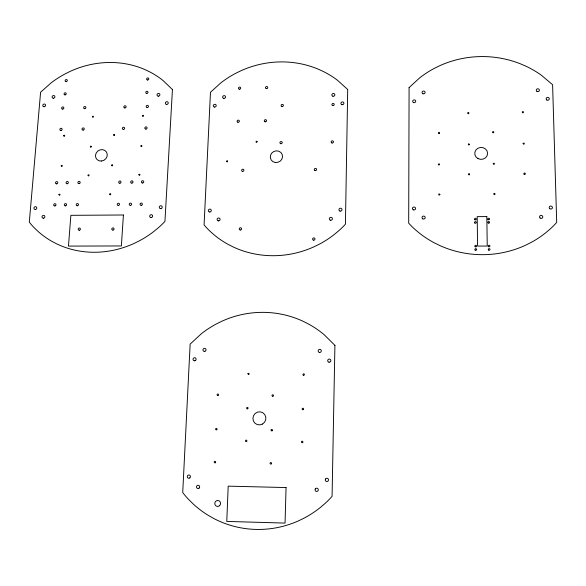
<?xml version="1.0" encoding="UTF-8"?>
<svg xmlns="http://www.w3.org/2000/svg" width="586" height="586" viewBox="0 0 586 586"><rect width="100%" height="100%" fill="white"/><g stroke="black" fill="none" stroke-linecap="round" stroke-linejoin="round"><path stroke-width="0.88" d="M409.087 87.614L408.691 223.156A73.309 68.804 -0.8 0 0 417.357 231.404L419.627 233.301A97.371 90.889 0 0 0 434.863 243.131L440.364 245.79A97.371 90.889 0 0 0 524.822 245.571L530.359 242.853A97.371 90.889 0 0 0 545.705 232.796L547.983 230.855A73.873 69.045 2.3 0 0 556.7 222.394L552.598 84.714L541.405 75.257A96.998 90.2 -0.9 0 0 526.147 66.306L520.705 63.933A96.998 90.2 -0.9 0 0 439.639 65.757L434.373 68.342A96.998 90.2 -0.9 0 0 419.708 77.843L409.087 87.614M347.71 89.504L345.425 224.182A71.06 67.038 -20.4 0 1 336.73 232.444L334.467 234.341A93.841 88.105 -21.7 0 1 319.37 244.172L313.957 246.823A93.841 88.105 -21.7 0 1 233.331 247.028L228.188 244.428A93.841 88.105 -21.7 0 1 214.08 234.818L211.993 232.964A70.76 66.592 -24.1 0 1 204.082 224.892L210.477 92.266L221.061 82.699A93.504 87.439 -21.2 0 1 235.499 73.411L240.648 70.884A93.504 87.439 -21.2 0 1 318.183 69.141L323.274 71.463A93.504 87.439 -21.2 0 1 337.448 80.238L347.71 89.504M334.914 345.344L332.079 496.32A75.872 74.422 -71.3 0 1 322.849 505.33L320.454 507.388A100.03 97.877 -64 0 1 304.449 517.943L298.721 520.749A100.03 97.877 -64 0 1 213.502 518.346L208.081 515.255A100.03 97.877 -64 0 1 193.226 504.004L191.036 501.85A75.719 73.704 -67.1 0 1 182.722 492.533L190.142 344.114L201.342 333.756A99.408 97.327 -58.1 0 1 216.6 323.816L222.043 321.15A99.408 97.327 -58.1 0 1 303.819 321.626L309.181 324.388A99.408 97.327 -58.1 0 1 324.109 334.65L334.914 345.344M286.056 487.559L285.052 523.086L226.767 521.423L228.196 486.146L286.056 487.559M172.445 89.533L164.937 221.383A69.683 64.211 -35.6 0 1 156.264 229.47L154.023 231.331A92.068 84.377 -35.6 0 1 139.153 240.949L133.857 243.549A92.068 84.377 -35.6 0 1 56.505 243.783L51.678 241.234A92.068 84.377 -35.6 0 1 38.508 231.836L36.581 230.02A69.514 63.684 -37.3 0 1 29.3 222.131L40.595 92.236L51.129 82.868A91.694 83.798 -34.6 0 1 65.354 73.763L70.401 71.28A91.694 83.798 -34.6 0 1 144.91 69.58L149.701 71.858A91.694 83.798 -34.6 0 1 162.959 80.458L172.445 89.533M123.419 214.996L121.368 245.952L68.467 246.098L70.869 215.326L123.419 214.996M522.287 112.065C523.254 114.607 524.375 110.212 522.287 112.065M523.1 143.467C524.067 146.046 525.21 141.6 523.1 143.467M493.229 163.633C494.174 166.226 495.338 161.758 493.229 163.633M493.822 193.878C494.774 196.508 495.954 191.988 493.822 193.878M492.621 132.048C493.566 134.604 494.716 130.195 492.621 132.048M469.489 144.383C467.95 146.676 467.899 142.134 469.489 144.383M468.434 174.13C469.364 176.723 470.551 172.255 468.434 174.13M467.753 113.003C468.675 115.53 469.826 111.164 467.753 113.003M439.896 194.501C438.343 196.83 438.313 192.201 439.896 194.501M439.603 133.022C438.072 135.3 438.035 130.788 439.603 133.022M438.321 164.27C439.229 166.842 440.423 162.41 438.321 164.27M247.937 373.707C248.728 376.468 250.134 371.788 247.937 373.707M257.173 141.768C255.635 144.01 255.73 139.585 257.173 141.768M226.577 161.165C227.339 163.67 228.643 159.355 226.577 161.165M141.915 145.98C140.369 148.192 140.552 143.826 141.915 145.98M138.889 174.635C139.6 177.126 140.948 172.841 138.889 174.635M142.427 115.742C143.138 118.16 144.456 113.977 142.427 115.742M109.685 194.098C110.373 196.603 111.75 192.303 109.685 194.098M113.611 134.883C114.299 137.314 115.647 133.117 113.611 134.883M111.596 165.142C112.285 167.611 113.647 163.355 111.596 165.142M91.401 146.698C89.856 148.888 90.076 144.559 91.401 146.698M88.025 175.192C88.698 177.661 90.076 173.405 88.025 175.192M92.354 116.621C93.028 119.024 94.375 114.863 92.354 116.621M58.93 194.537C59.589 197.021 60.988 192.75 58.93 194.537M63.647 135.652C64.306 138.069 65.676 133.901 63.647 135.652M61.215 165.743C61.874 168.197 63.259 163.97 61.215 165.743M486.82 216.586L477.202 216.644L477.568 246.076L487.244 246.054L486.82 216.586M53.502 98.228A1.45 1.304 -34.6 0 0 54.718 96.089A1.45 1.304 -34.6 0 0 52.286 96.331A1.45 1.304 -34.6 0 0 53.502 98.228M44.214 106.718A1.45 1.304 -35.4 0 0 45.378 104.557A1.45 1.304 -35.4 0 0 42.946 104.85A1.45 1.304 -35.4 0 0 44.214 106.718M35.504 209.48A1.494 1.362 -41.3 0 0 36.522 207.158A1.494 1.362 -41.3 0 0 34.047 207.627A1.494 1.362 -41.3 0 0 35.504 209.48M43.65 218.168A1.494 1.37 -41.5 0 0 44.565 215.802A1.494 1.37 -41.5 0 0 42.097 216.38A1.494 1.37 -41.5 0 0 43.65 218.168M151.21 217.56A1.509 1.406 -35.8 0 0 152.433 215.296A1.509 1.406 -35.8 0 0 149.877 215.516A1.509 1.406 -35.8 0 0 151.21 217.56M160.82 208.631A1.509 1.406 -34.5 0 0 162 206.353A1.509 1.406 -34.5 0 0 159.451 206.616A1.509 1.406 -34.5 0 0 160.82 208.631M166.71 104.425A1.472 1.34 -28.6 0 0 168.094 102.352A1.472 1.34 -28.6 0 0 165.604 102.374A1.472 1.34 -28.6 0 0 166.71 104.425M158.352 96.163A1.465 1.333 -28.8 0 0 159.751 94.104A1.465 1.333 -28.8 0 0 157.275 94.112A1.465 1.333 -28.8 0 0 158.352 96.163M147.196 107.531A1.165 1.062 -30 0 0 148.346 105.912A1.165 1.062 -30 0 0 146.375 105.876A1.165 1.062 -30 0 0 147.196 107.531M145.921 129.088A1.172 1.077 -31 0 0 146.976 127.404A1.172 1.077 -31 0 0 144.991 127.477A1.172 1.077 -31 0 0 145.921 129.088M124.884 107.941A1.165 1.062 -31.3 0 0 125.968 106.286A1.165 1.062 -31.3 0 0 123.998 106.337A1.165 1.062 -31.3 0 0 124.884 107.941M123.492 129.447A1.172 1.069 -32.4 0 0 124.488 127.733A1.172 1.069 -32.4 0 0 122.511 127.88A1.172 1.069 -32.4 0 0 123.492 129.447M84.736 108.688A1.157 1.047 -33.6 0 0 85.768 107.004A1.157 1.047 -33.6 0 0 83.813 107.121A1.157 1.047 -33.6 0 0 84.736 108.688M83.139 130.092A1.165 1.055 -34.6 0 0 84.113 128.371A1.165 1.055 -34.6 0 0 82.15 128.554A1.165 1.055 -34.6 0 0 83.139 130.092M62.717 109.091A1.157 1.04 -34.6 0 0 63.713 107.399A1.157 1.04 -34.6 0 0 61.772 107.553A1.157 1.04 -34.6 0 0 62.717 109.091M61.032 130.444A1.165 1.055 -35.7 0 0 61.948 128.7A1.165 1.055 -35.7 0 0 59.999 128.942A1.165 1.055 -35.7 0 0 61.032 130.444M142.588 183A1.187 1.099 -34.1 0 0 143.607 181.25A1.187 1.099 -34.1 0 0 141.592 181.374A1.187 1.099 -34.1 0 0 142.588 183M141.255 205.312A1.194 1.113 -35.6 0 0 142.186 203.496A1.194 1.113 -35.6 0 0 140.171 203.723A1.194 1.113 -35.6 0 0 141.255 205.312M119.874 183.228A1.187 1.091 -35.5 0 0 120.87 181.47A1.187 1.091 -35.5 0 0 118.87 181.616A1.187 1.091 -35.5 0 0 119.874 183.228M79.11 183.623A1.179 1.084 -37.8 0 0 79.982 181.814A1.179 1.084 -37.8 0 0 78.004 182.107A1.179 1.084 -37.8 0 0 79.11 183.623M56.71 183.843A1.179 1.077 -38.8 0 0 57.582 182.034A1.179 1.077 -38.8 0 0 55.611 182.334A1.179 1.077 -38.8 0 0 56.71 183.843M54.974 205.928A1.187 1.084 -40.3 0 0 55.743 204.067A1.187 1.084 -40.3 0 0 53.78 204.477A1.187 1.084 -40.3 0 0 54.974 205.928M77.403 205.752A1.165 1.069 -39.3 0 0 78.275 203.972A1.165 1.069 -39.3 0 0 76.327 204.243A1.165 1.069 -39.3 0 0 77.403 205.752M118.46 205.444A1.165 1.084 -37.1 0 0 119.302 203.65A1.165 1.084 -37.1 0 0 117.339 203.943A1.165 1.084 -37.1 0 0 118.46 205.444M131.894 183.11A1.194 1.106 -34.8 0 0 132.832 181.308A1.194 1.106 -34.8 0 0 130.81 181.535A1.194 1.106 -34.8 0 0 131.894 183.11M130.436 205.4A1.201 1.113 -36.3 0 0 131.396 203.584A1.201 1.113 -36.3 0 0 129.367 203.789A1.201 1.113 -36.3 0 0 130.436 205.4M67.265 183.748A1.187 1.084 -38.4 0 0 68.166 181.938A1.187 1.084 -38.4 0 0 66.174 182.209A1.187 1.084 -38.4 0 0 67.265 183.748M65.551 205.862A1.194 1.099 -39.8 0 0 66.394 204.009A1.194 1.099 -39.8 0 0 64.401 204.353A1.194 1.099 -39.8 0 0 65.551 205.862M147.628 80.004A1.121 1.018 -28.9 0 0 148.712 78.443A1.121 1.018 -28.9 0 0 146.815 78.443A1.121 1.018 -28.9 0 0 147.628 80.004M146.786 93.394A1.128 1.026 -29.4 0 0 147.877 91.826A1.128 1.026 -29.4 0 0 145.98 91.812A1.128 1.026 -29.4 0 0 146.786 93.394M65.097 94.873A1.113 1.004 -33.9 0 0 66.101 93.262A1.113 1.004 -33.9 0 0 64.226 93.364A1.113 1.004 -33.9 0 0 65.097 94.873M66.181 81.608A1.113 0.996 -33.3 0 0 67.17 80.004A1.113 0.996 -33.3 0 0 65.302 80.114A1.113 0.996 -33.3 0 0 66.181 81.608M101.517 161.04A6.072 5.56 -35.1 0 0 106.425 151.957A6.072 5.56 -35.1 0 0 96.192 153.019A6.072 5.56 -35.1 0 0 101.517 161.04M113.003 230.086A1.157 1.077 -39.1 0 0 113.845 228.298A1.157 1.077 -39.1 0 0 111.897 228.584A1.157 1.077 -39.1 0 0 113.003 230.086M79.425 230.225A1.157 1.069 -40.8 0 0 80.157 228.401A1.157 1.069 -40.8 0 0 78.231 228.811A1.157 1.069 -40.8 0 0 79.425 230.225M218.497 220.893A1.516 1.436 -30.4 0 0 219.933 218.732A1.516 1.436 -30.4 0 0 217.347 218.695A1.516 1.436 -30.4 0 0 218.497 220.893M330.379 220.211A1.538 1.472 -16.2 0 0 332.357 218.461A1.538 1.472 -16.2 0 0 329.83 217.728A1.538 1.472 -16.2 0 0 330.379 220.211M340.026 211.099A1.538 1.465 -14.8 0 0 341.968 209.312A1.538 1.465 -14.8 0 0 339.426 208.631A1.538 1.465 -14.8 0 0 340.026 211.099M341.902 104.638A1.509 1.392 -14.4 0 0 343.872 102.997A1.509 1.392 -14.4 0 0 341.426 102.272A1.509 1.392 -14.4 0 0 341.902 104.638M332.936 96.229A1.502 1.384 -15.2 0 0 334.811 94.493A1.502 1.384 -15.2 0 0 332.335 93.899A1.502 1.384 -15.2 0 0 332.936 96.229M223.896 98.382A1.48 1.355 -24.3 0 0 225.464 96.419A1.48 1.355 -24.3 0 0 222.966 96.214A1.48 1.355 -24.3 0 0 223.896 98.382M214.571 107.055A1.48 1.362 -25.3 0 0 216.102 105.055A1.48 1.362 -25.3 0 0 213.597 104.909A1.48 1.362 -25.3 0 0 214.571 107.055M209.744 212A1.516 1.428 -30.6 0 0 211.143 209.825A1.516 1.428 -30.6 0 0 208.557 209.832A1.516 1.428 -30.6 0 0 209.744 212M275.259 162.483A6.19 5.801 -21.5 0 0 282.218 154.521A6.19 5.801 -21.5 0 0 271.772 153.063A6.19 5.801 -21.5 0 0 275.259 162.483M237.887 122.247A1.143 1.062 -23.9 0 0 239.322 120.906A1.143 1.062 -23.9 0 0 237.455 120.46A1.143 1.062 -23.9 0 0 237.887 122.247M239.264 89.182A1.135 1.04 -22.9 0 0 240.692 87.856A1.135 1.04 -22.9 0 0 238.832 87.424A1.135 1.04 -22.9 0 0 239.264 89.182M265.099 121.793A1.15 1.069 -21.6 0 0 266.542 120.452A1.15 1.069 -21.6 0 0 264.652 119.998A1.15 1.069 -21.6 0 0 265.099 121.793M266.278 88.633A1.143 1.047 -20.7 0 0 267.707 87.307A1.143 1.047 -20.7 0 0 265.839 86.867A1.143 1.047 -20.7 0 0 266.278 88.633M331.976 142.962A1.165 1.091 -15.5 0 0 333.427 141.6A1.165 1.091 -15.5 0 0 331.493 141.138A1.165 1.091 -15.5 0 0 331.976 142.962M332.702 105.546A1.157 1.069 -15.3 0 0 334.181 104.242A1.157 1.069 -15.3 0 0 332.284 103.737A1.157 1.069 -15.3 0 0 332.702 105.546M280.738 143.687A1.157 1.077 -20.6 0 0 282.188 142.332A1.157 1.077 -20.6 0 0 280.284 141.871A1.157 1.077 -20.6 0 0 280.738 143.687M281.925 106.491A1.15 1.062 -19.8 0 0 283.36 105.15A1.15 1.062 -19.8 0 0 281.47 104.704A1.15 1.062 -19.8 0 0 281.925 106.491M314.975 170.526A1.172 1.099 -17.5 0 0 316.608 169.347A1.172 1.099 -17.5 0 0 314.77 168.621A1.172 1.099 -17.5 0 0 314.975 170.526M242.458 171.383A1.157 1.084 -25.3 0 0 243.871 169.984A1.157 1.084 -25.3 0 0 241.959 169.566A1.157 1.084 -25.3 0 0 242.458 171.383M313.517 240.143A1.187 1.135 -19.2 0 0 314.924 238.67A1.187 1.135 -19.2 0 0 312.931 238.26A1.187 1.135 -19.2 0 0 313.517 240.143M240.282 229.998A1.172 1.113 -28.7 0 0 241.476 228.379A1.172 1.113 -28.7 0 0 239.476 228.247A1.172 1.113 -28.7 0 0 240.282 229.998M537.003 91.416A1.56 1.428 0.8 0 0 539.391 90.259A1.56 1.428 0.8 0 0 537.098 88.947A1.56 1.428 0.8 0 0 537.003 91.416M422.836 218.871A1.568 1.487 -3.2 0 0 425.187 217.56A1.568 1.487 -3.2 0 0 422.836 216.285A1.568 1.487 -3.2 0 0 422.836 218.871M540.131 218.021A1.612 1.509 8.2 0 0 542.761 217.201A1.612 1.509 8.2 0 0 540.644 215.465A1.612 1.509 8.2 0 0 540.131 218.021M549.793 208.704A1.612 1.502 8.1 0 0 552.4 207.84A1.612 1.502 8.1 0 0 550.254 206.147A1.612 1.502 8.1 0 0 549.793 208.704M546.804 99.986A1.568 1.436 1.8 0 0 549.265 98.953A1.568 1.436 1.8 0 0 547.038 97.51A1.568 1.436 1.8 0 0 546.804 99.986M413.335 209.832A1.56 1.48 -4.9 0 0 415.562 208.36A1.56 1.48 -4.9 0 0 413.123 207.276A1.56 1.48 -4.9 0 0 413.335 209.832M413.613 102.616A1.524 1.414 -8.1 0 0 415.708 101.1A1.524 1.414 -8.1 0 0 413.277 100.199A1.524 1.414 -8.1 0 0 413.613 102.616M477.971 158.594A6.424 5.985 -0.5 0 0 487.596 153.386A6.424 5.985 -0.5 0 0 477.956 148.229A6.424 5.985 -0.5 0 0 477.971 158.594M422.953 93.745A1.524 1.406 -7.5 0 0 425.092 92.273A1.524 1.406 -7.5 0 0 422.682 91.328A1.524 1.406 -7.5 0 0 422.953 93.745M488.541 250.024A0.864 0.82 6.5 0 0 489.977 249.651A0.864 0.82 6.5 0 0 488.907 248.647A0.864 0.82 6.5 0 0 488.541 250.024M475.209 246.728A0.857 0.813 4.9 0 0 476.579 246.193A0.857 0.813 4.9 0 0 475.393 245.329A0.857 0.813 4.9 0 0 475.209 246.728M488.541 246.677A0.864 0.82 6.2 0 0 489.94 246.193A0.864 0.82 6.2 0 0 488.783 245.278A0.864 0.82 6.2 0 0 488.541 246.677M474.828 222.98A0.857 0.806 3 0 0 476.264 222.658A0.857 0.806 3 0 0 475.246 221.64A0.857 0.806 3 0 0 474.828 222.98M474.931 219.743A0.857 0.806 2.7 0 0 476.257 219.135A0.857 0.806 2.7 0 0 475.034 218.351A0.857 0.806 2.7 0 0 474.931 219.743M488.248 223.01A0.857 0.806 4.3 0 0 489.596 222.431A0.857 0.806 4.3 0 0 488.38 221.618A0.857 0.806 4.3 0 0 488.248 223.01M488.094 219.574A0.857 0.806 4 0 0 489.522 219.208A0.857 0.806 4 0 0 488.453 218.226A0.857 0.806 4 0 0 488.094 219.574M475.165 250.054A0.857 0.82 5.2 0 0 476.601 249.68A0.857 0.82 5.2 0 0 475.532 248.684A0.857 0.82 5.2 0 0 475.165 250.054M329.024 362.177A1.59 1.568 -23.8 0 0 330.746 360.046A1.59 1.568 -23.8 0 0 328.035 359.658A1.59 1.568 -23.8 0 0 329.024 362.177M325.457 479.099A1.648 1.626 85.3 0 0 326.951 481.524A1.648 1.626 85.3 0 0 328.263 479.004A1.648 1.626 85.3 0 0 325.457 479.099M204.829 351.344A1.568 1.509 -46.6 0 0 205.613 348.765A1.568 1.509 -46.6 0 0 203.02 349.454A1.568 1.509 -46.6 0 0 204.829 351.344M194.955 360.742A1.575 1.509 -48.8 0 0 195.687 358.141A1.575 1.509 -48.8 0 0 193.109 358.888A1.575 1.509 -48.8 0 0 194.955 360.742M189.783 477.905A1.633 1.568 -69.1 0 0 189.476 475.121A1.633 1.568 -69.1 0 0 187.278 476.858A1.633 1.568 -69.1 0 0 189.783 477.905M199.072 488.123A1.641 1.575 -71.3 0 0 198.625 485.34A1.641 1.575 -71.3 0 0 196.508 487.186A1.641 1.575 -71.3 0 0 199.072 488.123M315.268 489.002A1.655 1.626 87.6 0 0 316.718 491.464A1.655 1.626 87.6 0 0 318.081 488.958A1.655 1.626 87.6 0 0 315.268 489.002M262.499 424.059A6.593 6.453 -60.7 0 0 262.784 412.698A6.593 6.453 -60.7 0 0 252.918 418.309A6.593 6.453 -60.7 0 0 262.499 424.059M319.59 352.457A1.582 1.553 -26.2 0 0 321.187 350.245A1.582 1.553 -26.2 0 0 318.469 350.003A1.582 1.553 -26.2 0 0 319.59 352.457M219.64 505.601A2.989 2.871 -75.6 0 0 218.512 500.591A2.989 2.871 -75.6 0 0 214.872 504.187A2.989 2.871 -75.6 0 0 219.64 505.601M247.519 408.816A0.74 0.718 -57.5 0 0 247.885 407.592A0.74 0.718 -57.5 0 0 246.662 407.9A0.74 0.718 -57.5 0 0 247.519 408.816M216.659 429.78A0.74 0.718 -62 0 0 216.717 428.505A0.74 0.718 -62 0 0 215.604 429.12A0.74 0.718 -62 0 0 216.659 429.78M303.065 409.687A0.74 0.733 -57.4 0 0 303.423 408.457A0.74 0.733 -57.4 0 0 302.186 408.772A0.74 0.733 -57.4 0 0 303.065 409.687M272.08 430.783A0.747 0.733 -65.4 0 0 272.116 429.501A0.747 0.733 -65.4 0 0 271.003 430.124A0.747 0.733 -65.4 0 0 272.08 430.783M302.684 442.489A0.747 0.74 -75.5 0 0 302.383 441.229A0.747 0.74 -75.5 0 0 301.453 442.13A0.747 0.74 -75.5 0 0 302.684 442.489M271.296 463.848A0.754 0.74 -75.3 0 0 271.003 462.581A0.754 0.74 -75.3 0 0 270.073 463.482A0.754 0.74 -75.3 0 0 271.296 463.848M217.977 395.447A0.733 0.711 -54.6 0 0 218.351 394.232A0.733 0.711 -54.6 0 0 217.142 394.546A0.733 0.711 -54.6 0 0 217.977 395.447M246.53 441.522A0.747 0.725 -66.4 0 0 246.581 440.233A0.747 0.725 -66.4 0 0 245.461 440.855A0.747 0.725 -66.4 0 0 246.53 441.522M215.282 462.742A0.747 0.725 -68.5 0 0 215.333 461.446A0.747 0.725 -68.5 0 0 214.212 462.068A0.747 0.725 -68.5 0 0 215.282 462.742M303.643 375.274A0.733 0.725 -38.9 0 0 304.302 374.19A0.733 0.725 -38.9 0 0 303.043 374.176A0.733 0.725 -38.9 0 0 303.643 375.274M272.9 396.231A0.733 0.725 -52.6 0 0 273.266 395.008A0.733 0.725 -52.6 0 0 272.036 395.323A0.733 0.725 -52.6 0 0 272.9 396.231M524.104 174.203A0.733 0.681 4 0 0 525.32 173.881A0.733 0.681 4 0 0 524.404 173.053A0.733 0.681 4 0 0 524.104 174.203"/></g></svg>
